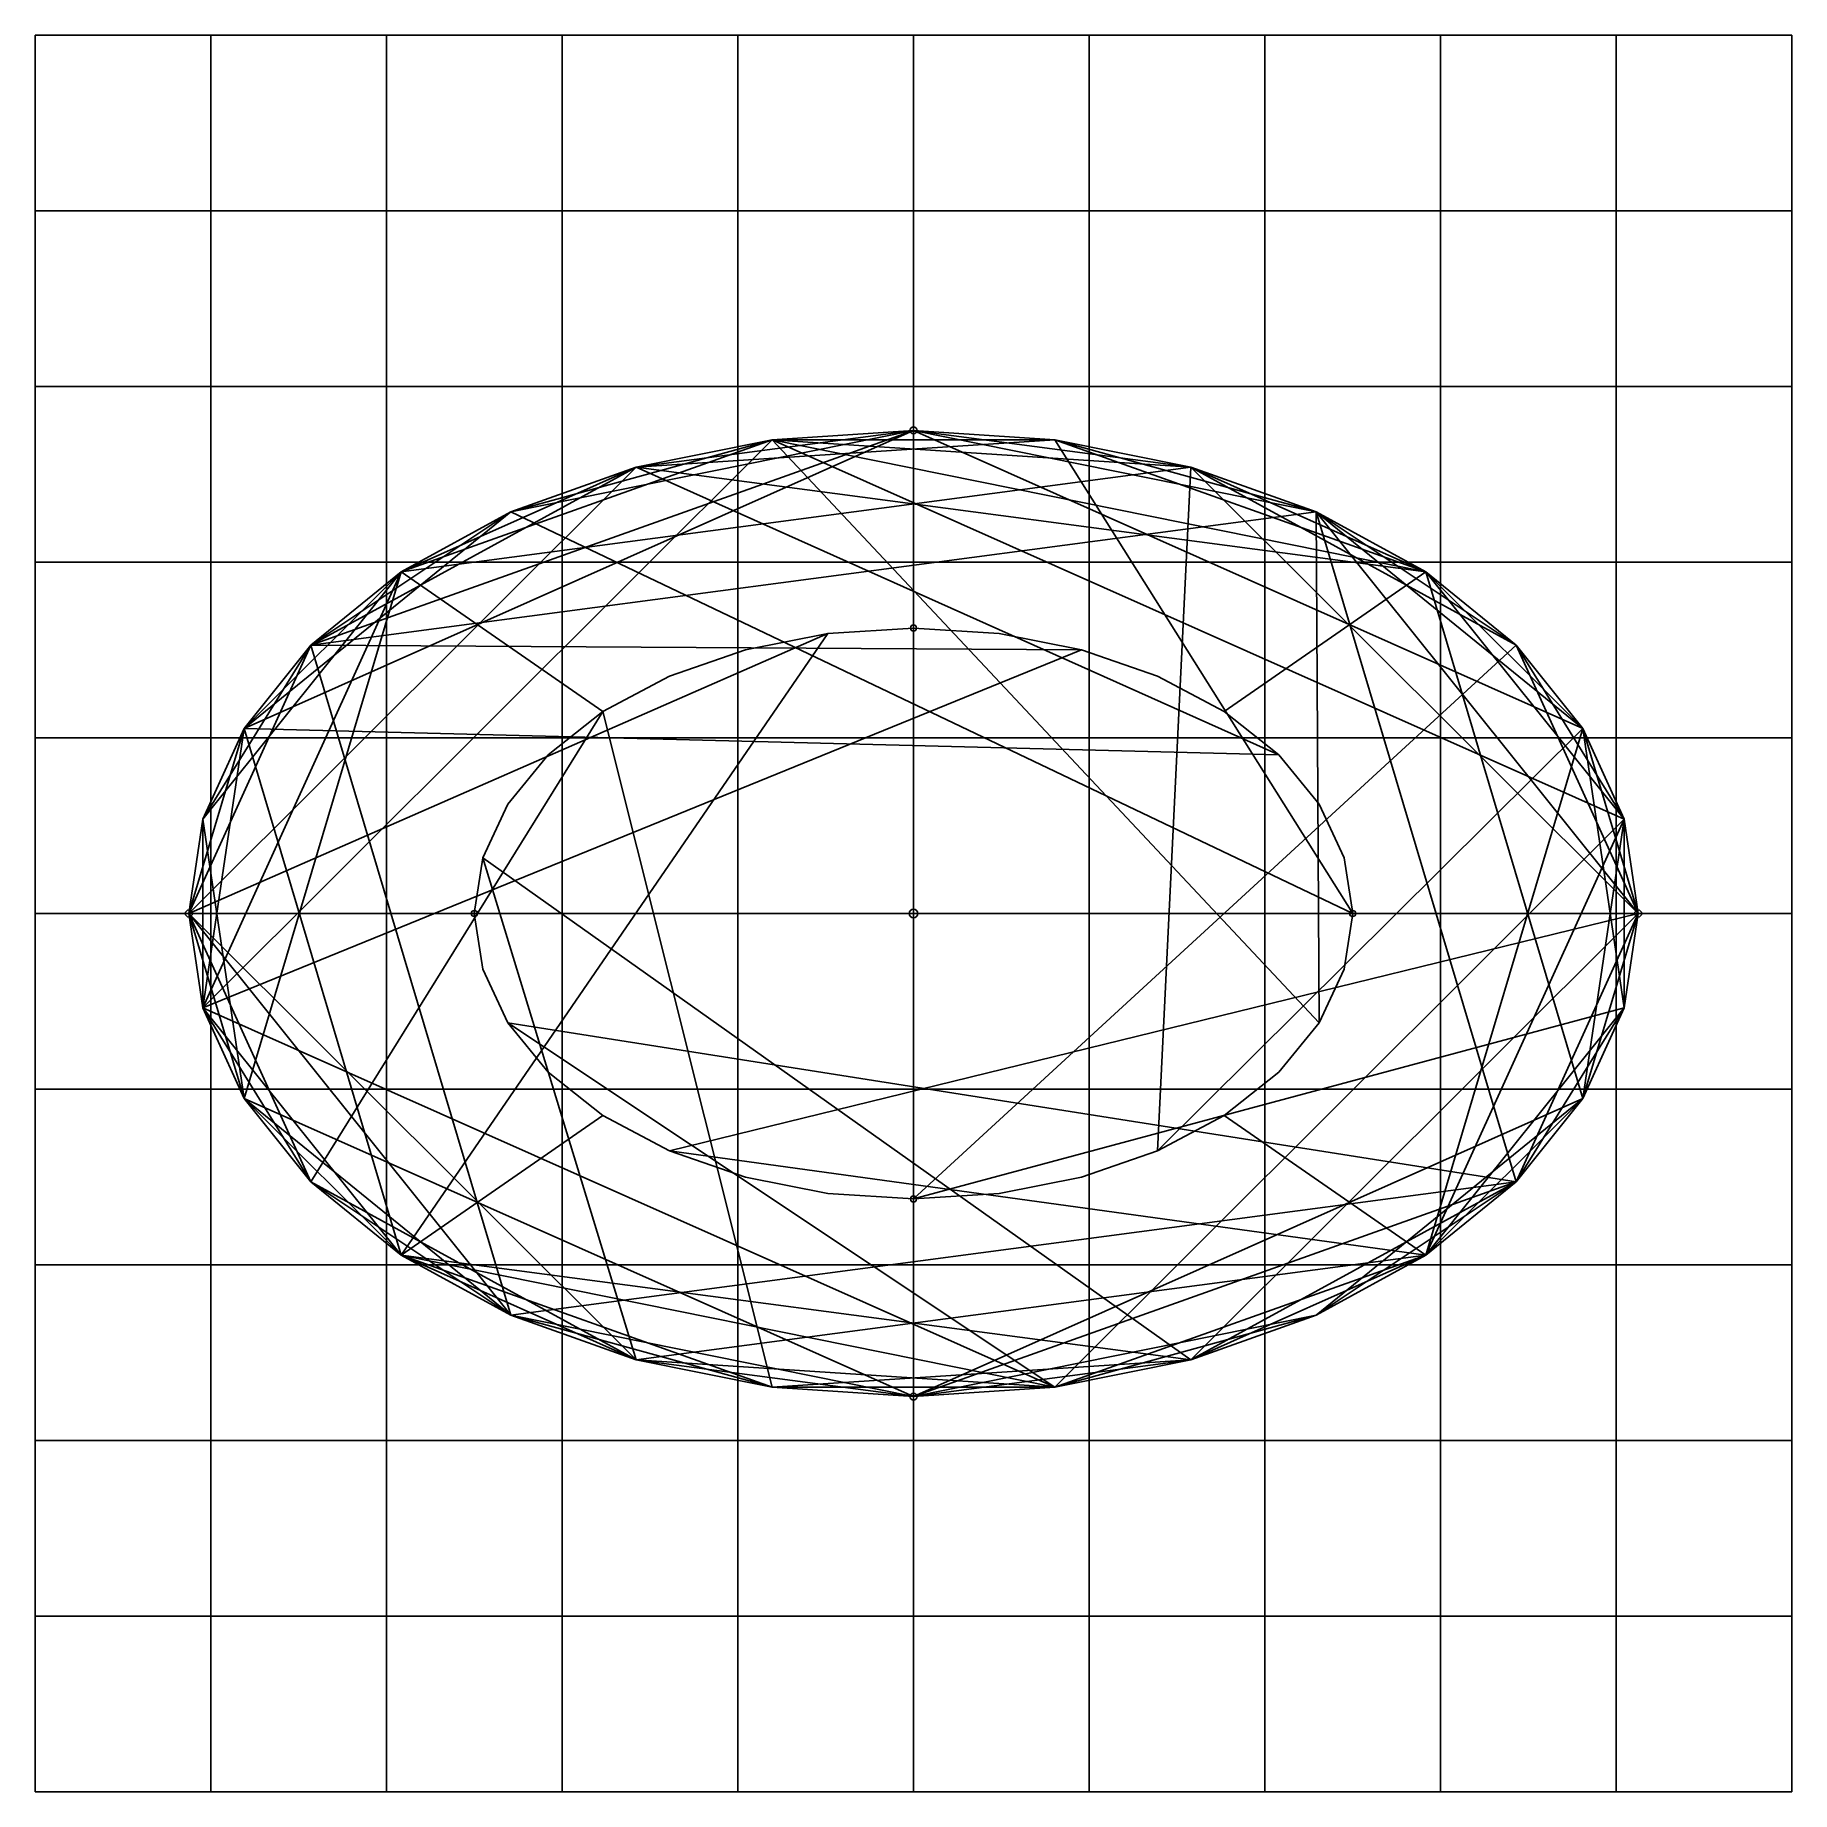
# Model space of a CAD drawing. Header units: metres. Extents: x -200000 to 200000, y -200000 to 200000.
import ezdxf

# ---------------------------------------------------------------- set-up
doc = ezdxf.new("R2010")
doc.units = ezdxf.units.M
for name, color, linetype in [('BEAMS', 7, 'Continuous'), ('BRACING', 7, 'Continuous'), ('COLUMNS', 7, 'Continuous'), ('GRIDS', 7, 'Continuous'), ('LATTICE', 7, 'Continuous'), ('MARKERS', 7, 'Continuous')]:
    doc.layers.add(name, color=color, linetype=linetype)

msp = doc.modelspace()

# ---------------------------------------------------------------- linework, layer by layer
at = {"layer": 'BEAMS'}
for p, q in [((0, 110000), (-32190, 107886)), ((0, 110000, 52500), (-32190, 107886, 64874)), ((32190, 107886), (0, 110000)), ((32190, 107886, 40126), (0, 110000, 52500)), ((0, 65000, 5000), (0, 110000)), ((-32190, 107886), (-63143, 101627)), ((-32190, 107886, 64874), (-63143, 101627, 70000)), ((63143, 101627), (32190, 107886)), ((63143, 101627, 35000), (32190, 107886, 40126)), ((-63143, 101627), (-91669, 91462)), ((-63143, 101627, 70000), (-91669, 91462, 64874)), ((91669, 91462), (63143, 101627)), ((91669, 91462, 40126), (63143, 101627, 35000)), ((-91669, 91462), (-116673, 77782)), ((-91669, 91462, 64874), (-116673, 77782, 52500)), ((116673, 77782), (91669, 91462)), ((116673, 77782, 52500), (91669, 91462, 40126)), ((-116673, 77782), (-137192, 61113)), ((-116673, 77782, 52500), (-137192, 61113, 40126)), ((-70711, 45962, 5000), (-116673, 77782)), ((70711, 45962, 5000), (116673, 77782)), ((137192, 61113), (116673, 77782)), ((137192, 61113, 64874), (116673, 77782, 52500)), ((0, 65000, 5000), (-19509, 63751, 5000)), ((0, 65000, 30000), (-19509, 63751, 30000)), ((19509, 63751, 5000), (0, 65000, 5000)), ((19509, 63751, 30000), (0, 65000, 30000)), ((-137192, 61113), (-152440, 42095)), ((-137192, 61113, 40126), (-152440, 42095, 35000)), ((-38268, 60052, 5000), (-55557, 54046, 5000)), ((-38268, 60052, 30000), (-55557, 54046, 30000)), ((-19509, 63751, 5000), (-38268, 60052, 5000)), ((-19509, 63751, 30000), (-38268, 60052, 30000)), ((38268, 60052, 5000), (19509, 63751, 5000)), ((38268, 60052, 30000), (19509, 63751, 30000)), ((55557, 54046, 5000), (38268, 60052, 5000)), ((55557, 54046, 30000), (38268, 60052, 30000)), ((152440, 42095), (137192, 61113)), ((152440, 42095, 70000), (137192, 61113, 64874)), ((-55557, 54046, 5000), (-70711, 45962, 5000)), ((-55557, 54046, 30000), (-70711, 45962, 30000)), ((70711, 45962, 5000), (55557, 54046, 5000)), ((70711, 45962, 30000), (55557, 54046, 30000)), ((-70711, 45962, 5000), (-83147, 36112, 5000)), ((-70711, 45962, 30000), (-83147, 36112, 30000)), ((83147, 36112, 5000), (70711, 45962, 5000)), ((83147, 36112, 30000), (70711, 45962, 30000)), ((-152440, 42095), (-161830, 21460)), ((-152440, 42095, 35000), (-161830, 21460, 40126)), ((161830, 21460), (152440, 42095)), ((161830, 21460, 64874), (152440, 42095, 70000)), ((-83147, 36112, 5000), (-92388, 24874, 5000)), ((-83147, 36112, 30000), (-92388, 24874, 30000)), ((92388, 24874, 5000), (83147, 36112, 5000)), ((92388, 24874, 30000), (83147, 36112, 30000)), ((-92388, 24874, 5000), (-98079, 12681, 5000)), ((-92388, 24874, 30000), (-98079, 12681, 30000)), ((98079, 12681, 5000), (92388, 24874, 5000)), ((98079, 12681, 30000), (92388, 24874, 30000)), ((-161830, 21460), (-165000, 0)), ((-161830, 21460, 40126), (-165000, 0, 52500)), ((165000, 0), (161830, 21460)), ((165000, 0, 52500), (161830, 21460, 64874)), ((-98079, 12681, 5000), (-100000, 0, 5000)), ((-98079, 12681, 30000), (-100000, 0, 30000)), ((100000, 0, 5000), (98079, 12681, 5000)), ((100000, 0, 30000), (98079, 12681, 30000)), ((-165000, 0), (-161830, -21460)), ((-165000, 0, 52500), (-161830, -21460, 64874)), ((-100000, 0, 5000), (-165000, 0)), ((-100000, 0, 5000), (-98079, -12681, 5000)), ((-100000, 0, 30000), (-98079, -12681, 30000)), ((98079, -12681, 5000), (100000, 0, 5000)), ((98079, -12681, 30000), (100000, 0, 30000)), ((100000, 0, 5000), (165000, 0)), ((161830, -21460), (165000, 0)), ((161830, -21460, 40126), (165000, 0, 52500)), ((-98079, -12681, 5000), (-92388, -24874, 5000)), ((-98079, -12681, 30000), (-92388, -24874, 30000)), ((92388, -24874, 5000), (98079, -12681, 5000)), ((92388, -24874, 30000), (98079, -12681, 30000)), ((-161830, -21460), (-152440, -42095)), ((-161830, -21460, 64874), (-152440, -42095, 70000)), ((152440, -42095), (161830, -21460)), ((152440, -42095, 35000), (161830, -21460, 40126)), ((-92388, -24874, 5000), (-83147, -36112, 5000)), ((-92388, -24874, 30000), (-83147, -36112, 30000)), ((83147, -36112, 5000), (92388, -24874, 5000)), ((83147, -36112, 30000), (92388, -24874, 30000)), ((-83147, -36112, 5000), (-70711, -45962, 5000)), ((-83147, -36112, 30000), (-70711, -45962, 30000)), ((70711, -45962, 5000), (83147, -36112, 5000)), ((70711, -45962, 30000), (83147, -36112, 30000)), ((-152440, -42095), (-137192, -61113)), ((-152440, -42095, 70000), (-137192, -61113, 64874)), ((137192, -61113), (152440, -42095)), ((137192, -61113, 40126), (152440, -42095, 35000)), ((-70711, -45962, 5000), (-116673, -77782)), ((-70711, -45962, 5000), (-55557, -54046, 5000)), ((-70711, -45962, 30000), (-55557, -54046, 30000)), ((55557, -54046, 5000), (70711, -45962, 5000)), ((55557, -54046, 30000), (70711, -45962, 30000)), ((70711, -45962, 5000), (116673, -77782)), ((-55557, -54046, 5000), (-38268, -60052, 5000)), ((-55557, -54046, 30000), (-38268, -60052, 30000)), ((38268, -60052, 5000), (55557, -54046, 5000)), ((38268, -60052, 30000), (55557, -54046, 30000)), ((-137192, -61113), (-116673, -77782)), ((-137192, -61113, 64874), (-116673, -77782, 52500)), ((-38268, -60052, 5000), (-19509, -63751, 5000)), ((-38268, -60052, 30000), (-19509, -63751, 30000)), ((-19509, -63751, 5000), (0, -65000, 5000)), ((-19509, -63751, 30000), (0, -65000, 30000)), ((0, -65000, 5000), (19509, -63751, 5000)), ((0, -65000, 30000), (19509, -63751, 30000)), ((19509, -63751, 5000), (38268, -60052, 5000)), ((19509, -63751, 30000), (38268, -60052, 30000)), ((116673, -77782), (137192, -61113)), ((116673, -77782, 52500), (137192, -61113, 40126)), ((0, -65000, 5000), (0, -110000)), ((-116673, -77782), (-91669, -91462)), ((-116673, -77782, 52500), (-91669, -91462, 40126)), ((91669, -91462), (116673, -77782)), ((91669, -91462, 64874), (116673, -77782, 52500)), ((-91669, -91462), (-63143, -101627)), ((-91669, -91462, 40126), (-63143, -101627, 35000)), ((63143, -101627), (91669, -91462)), ((63143, -101627, 70000), (91669, -91462, 64874)), ((-63143, -101627), (-32190, -107886)), ((-63143, -101627, 35000), (-32190, -107886, 40126)), ((32190, -107886), (63143, -101627)), ((32190, -107886, 64874), (63143, -101627, 70000)), ((-32190, -107886), (0, -110000)), ((-32190, -107886, 40126), (0, -110000, 52500)), ((0, -110000), (32190, -107886)), ((0, -110000, 52500), (32190, -107886, 64874))]:
    msp.add_line(p, q, dxfattribs=at)
at = {"layer": 'BRACING'}
for p, q in [((0, 65000, 30000), (0, 110000, 52500)), ((-70711, 45962, 30000), (-116673, 77782, 52500)), ((70711, 45962, 30000), (116673, 77782, 52500)), ((-100000, 0, 30000), (-165000, 0, 52500)), ((100000, 0, 30000), (165000, 0, 52500)), ((-70711, -45962, 30000), (-116673, -77782, 52500)), ((70711, -45962, 30000), (116673, -77782, 52500)), ((0, -65000, 30000), (0, -110000, 52500))]:
    msp.add_line(p, q, dxfattribs=at)
at = {"layer": 'COLUMNS'}
for p, q in [((0, 110000), (0, 110000, 52500)), ((-32190, 107886), (-32190, 107886, 64874)), ((32190, 107886), (32190, 107886, 40126)), ((-63143, 101627), (-63143, 101627, 70000)), ((63143, 101627), (63143, 101627, 35000)), ((-91669, 91462), (-91669, 91462, 64874)), ((91669, 91462), (91669, 91462, 40126)), ((-116673, 77782), (-116673, 77782, 52500)), ((116673, 77782), (116673, 77782, 52500)), ((0, 65000, 5000), (0, 65000, 30000)), ((-137192, 61113), (-137192, 61113, 40126)), ((-38268, 60052, 5000), (-38268, 60052, 30000)), ((38268, 60052, 5000), (38268, 60052, 30000)), ((137192, 61113), (137192, 61113, 64874)), ((-70711, 45962, 5000), (-70711, 45962, 30000)), ((70711, 45962, 5000), (70711, 45962, 30000)), ((-152440, 42095), (-152440, 42095, 35000)), ((152440, 42095), (152440, 42095, 70000)), ((-92388, 24874, 5000), (-92388, 24874, 30000)), ((92388, 24874, 5000), (92388, 24874, 30000)), ((-161830, 21460), (-161830, 21460, 40126)), ((161830, 21460), (161830, 21460, 64874)), ((-165000, 0), (-165000, 0, 52500)), ((-100000, 0, 5000), (-100000, 0, 30000)), ((100000, 0, 5000), (100000, 0, 30000)), ((165000, 0), (165000, 0, 52500)), ((-161830, -21460), (-161830, -21460, 64874)), ((161830, -21460), (161830, -21460, 40126)), ((-92388, -24874, 5000), (-92388, -24874, 30000)), ((92388, -24874, 5000), (92388, -24874, 30000)), ((-152440, -42095), (-152440, -42095, 70000)), ((152440, -42095), (152440, -42095, 35000)), ((-70711, -45962, 5000), (-70711, -45962, 30000)), ((70711, -45962, 5000), (70711, -45962, 30000)), ((-137192, -61113), (-137192, -61113, 64874)), ((-38268, -60052, 5000), (-38268, -60052, 30000)), ((38268, -60052, 5000), (38268, -60052, 30000)), ((137192, -61113), (137192, -61113, 40126)), ((0, -65000, 5000), (0, -65000, 30000)), ((-116673, -77782), (-116673, -77782, 52500)), ((116673, -77782), (116673, -77782, 52500)), ((-91669, -91462), (-91669, -91462, 40126)), ((91669, -91462), (91669, -91462, 64874)), ((-63143, -101627), (-63143, -101627, 35000)), ((63143, -101627), (63143, -101627, 70000)), ((-32190, -107886), (-32190, -107886, 40126)), ((32190, -107886), (32190, -107886, 64874)), ((0, -110000), (0, -110000, 52500))]:
    msp.add_line(p, q, dxfattribs=at)
at = {"layer": 'GRIDS'}
for p, q in [((-200000, -200000), (-200000, 200000)), ((-200000, 200000), (200000, 200000)), ((-160000, -200000), (-160000, 200000)), ((-120000, -200000), (-120000, 200000)), ((-80000, -200000), (-80000, 200000)), ((-40000, -200000), (-40000, 200000)), ((0, -200000), (0, 200000)), ((40000, -200000), (40000, 200000)), ((80000, -200000), (80000, 200000)), ((120000, -200000), (120000, 200000)), ((160000, -200000), (160000, 200000)), ((200000, -200000), (200000, 200000)), ((-200000, 160000), (200000, 160000)), ((-200000, 120000), (200000, 120000)), ((-200000, 80000), (200000, 80000)), ((-200000, 40000), (200000, 40000)), ((-200000, 0), (200000, 0)), ((-200000, -40000), (200000, -40000)), ((-200000, -80000), (200000, -80000)), ((-200000, -120000), (200000, -120000)), ((-200000, -160000), (200000, -160000)), ((-200000, -200000), (200000, -200000))]:
    msp.add_line(p, q, dxfattribs=at)
at = {"layer": 'LATTICE'}
for p, q in [((0, 110000, 26250), (-152440, 42095, 35000)), ((0, 110000, 26250), (-152440, 42095)), ((-137192, 61113, 40126), (0, 110000)), ((0, 110000), (-91669, 91462, 64874)), ((-63143, 101627), (0, 110000, 52500)), ((91669, 91462), (0, 110000, 52500)), ((0, 110000), (63143, 101627, 35000)), ((152440, 42095, 35000), (0, 110000, 52500)), ((152440, 42095, 35000), (0, 110000)), ((-32190, 107886), (-161830, -21460, 64874)), ((-32190, 107886), (-116673, 77782, 52500)), ((-91669, 91462), (-32190, 107886, 64874)), ((32190, 107886), (-63143, 101627, 70000)), ((63143, 101627), (-32190, 107886, 64874)), ((-32190, 107886), (32190, 107886, 40126)), ((92388, -24874, 5000), (-32190, 107886, 64874)), ((161830, 21460), (-32190, 107886, 64874)), ((-32190, 107886, 64874), (116673, 77782)), ((116673, 77782), (32190, 107886, 40126)), ((32190, 107886), (91669, 91462, 40126)), ((100000, 0, 30000), (32190, 107886, 40126)), ((-63143, 101627, 35000), (-165000, 0, 52500)), ((-63143, 101627, 35000), (-165000, 0)), ((-63143, 101627), (-137192, 61113, 40126)), ((-116673, 77782), (-63143, 101627, 70000)), ((63143, 101627, 17500), (-116673, 77782, 52500)), ((63143, 101627, 17500), (-116673, 77782)), ((116673, 77782, 26250), (-63143, 101627, 70000)), ((116673, 77782, 26250), (-63143, 101627)), ((83147, 36112, 30000), (-63143, 101627, 70000)), ((55557, -54046, 5000), (63143, 101627, 35000)), ((137192, 61113), (63143, 101627, 35000)), ((63143, 101627), (116673, 77782, 52500)), ((165000, 0, 26250), (63143, 101627, 35000)), ((165000, 0, 26250), (63143, 101627)), ((-91669, 91462), (-152440, 42095, 35000)), ((-137192, 61113), (-91669, 91462, 64874)), ((91669, 91462), (-137192, 61113, 40126)), ((100000, 0, 5000), (-91669, 91462, 64874)), ((152440, 42095), (91669, 91462, 40126)), ((91669, 91462), (137192, 61113, 64874)), ((92388, -24874, 30000), (91669, 91462, 40126)), ((91669, 91462, 40126), (165000, 0)), ((137192, -61113), (91669, 91462, 40126)), ((-116673, 77782), (-161830, 21460, 40126)), ((-161830, -21460, 64874), (-116673, 77782)), ((-152440, 42095), (-116673, 77782, 52500)), ((-116673, 77782, 26250), (-152440, -42095, 70000)), ((-116673, 77782, 26250), (-152440, -42095)), ((161830, 21460), (116673, 77782, 52500)), ((116673, 77782), (152440, 42095, 70000)), ((152440, -42095, 17500), (116673, 77782, 52500)), ((152440, -42095, 17500), (116673, 77782)), ((-19509, 63751, 30000), (-165000, 0, 52500)), ((-137192, 61113), (-165000, 0, 52500)), ((-161830, 21460), (-137192, 61113, 40126)), ((38268, 60052, 5000), (-161830, -21460, 64874)), ((38268, 60052, 30000), (-137192, 61113, 40126)), ((-137192, 61113), (-91669, -91462, 40126)), ((-19509, 63751, 5000), (-116673, -77782, 52500)), ((0, -65000, 5000), (137192, 61113, 64874)), ((165000, 0), (137192, 61113, 64874)), ((137192, 61113), (161830, 21460, 64874)), ((-70711, 45962, 30000), (-137192, -61113, 64874)), ((-70711, 45962, 5000), (-32190, -107886, 40126)), ((-165000, 0), (-152440, 42095, 35000)), ((-152440, 42095), (-161830, -21460, 64874)), ((-152440, 42095, 17500), (-116673, -77782, 52500)), ((-152440, 42095, 17500), (-116673, -77782)), ((83147, 36112, 5000), (-152440, 42095, 35000)), ((55557, -54046, 30000), (152440, 42095, 70000)), ((116673, -77782, 26250), (152440, 42095, 70000)), ((116673, -77782, 26250), (152440, 42095)), ((152440, 42095), (165000, 0, 52500)), ((161830, -21460), (152440, 42095, 70000)), ((-161830, 21460), (-152440, -42095, 70000)), ((-161830, -21460), (-161830, 21460, 40126)), ((32190, -107886), (161830, 21460, 64874)), ((161830, 21460, 64874), (116673, -77782)), ((152440, -42095), (161830, 21460, 64874)), ((161830, 21460), (161830, -21460, 40126)), ((-98079, 12681, 30000), (-63143, -101627, 35000)), ((-98079, 12681, 5000), (63143, -101627, 70000)), ((-165000, 0), (-137192, -61113, 64874)), ((-152440, -42095), (-165000, 0, 52500)), ((-165000, 0, 26250), (-63143, -101627, 35000)), ((-165000, 0, 26250), (-63143, -101627)), ((-91669, -91462, 40126), (-165000, 0)), ((-55557, -54046, 5000), (165000, 0, 52500)), ((63143, -101627, 35000), (165000, 0, 52500)), ((63143, -101627, 35000), (165000, 0)), ((137192, -61113), (165000, 0, 52500)), ((165000, 0), (152440, -42095, 35000)), ((-161830, -21460), (-116673, -77782, 52500)), ((-137192, -61113), (-161830, -21460, 64874)), ((-161830, -21460), (32190, -107886, 64874)), ((0, -65000, 30000), (161830, -21460, 40126)), ((116673, -77782), (161830, -21460, 40126)), ((161830, -21460), (137192, -61113, 40126)), ((-92388, -24874, 30000), (32190, -107886, 64874)), ((-92388, -24874, 5000), (137192, -61113, 40126)), ((-152440, -42095), (-91669, -91462, 40126)), ((-116673, -77782), (-152440, -42095, 70000)), ((-152440, -42095, 35000), (0, -110000, 52500)), ((-152440, -42095, 35000), (0, -110000)), ((0, -110000, 26250), (152440, -42095, 35000)), ((0, -110000, 26250), (152440, -42095)), ((91669, -91462), (152440, -42095, 35000)), ((152440, -42095), (116673, -77782, 52500)), ((-55557, -54046, 30000), (116673, -77782, 52500)), ((-137192, -61113), (-63143, -101627, 35000)), ((-91669, -91462), (-137192, -61113, 64874)), ((-91669, -91462), (137192, -61113, 40126)), ((137192, -61113, 40126), (0, -110000)), ((63143, -101627), (137192, -61113, 40126)), ((137192, -61113), (91669, -91462, 64874)), ((-116673, -77782), (-32190, -107886, 40126)), ((-63143, -101627), (-116673, -77782, 52500)), ((-116673, -77782, 26250), (63143, -101627, 70000)), ((-116673, -77782, 26250), (63143, -101627)), ((32190, -107886, 64874), (-116673, -77782)), ((-63143, -101627, 17500), (116673, -77782, 52500)), ((-63143, -101627, 17500), (116673, -77782)), ((32190, -107886), (116673, -77782, 52500)), ((116673, -77782), (63143, -101627, 70000)), ((-91669, -91462), (0, -110000, 52500)), ((-32190, -107886), (-91669, -91462, 40126)), ((0, -110000), (91669, -91462, 64874)), ((91669, -91462), (32190, -107886, 64874)), ((-63143, -101627), (32190, -107886, 64874)), ((0, -110000), (-63143, -101627, 35000)), ((-32190, -107886), (63143, -101627, 70000)), ((63143, -101627), (0, -110000, 52500)), ((32190, -107886), (-32190, -107886, 40126))]:
    msp.add_line(p, q, dxfattribs=at)
at = {"layer": 'MARKERS', "color": 2}
for centre in [(0, 110000), (-165000, 0), (165000, 0), (0, -110000)]:
    msp.add_circle(centre, 800, dxfattribs=at)
at = {"layer": 'MARKERS', "color": 3}
for centre in [(0, 110000, 52500), (-165000, 0, 52500), (165000, 0, 52500), (0, -110000, 52500)]:
    msp.add_circle(centre, 800, dxfattribs=at)
at = {"layer": 'MARKERS', "color": 4}
for centre in [(0, 65000, 5000), (-100000, 0, 5000), (100000, 0, 5000), (0, -65000, 5000)]:
    msp.add_circle(centre, 700, dxfattribs=at)
at = {"layer": 'MARKERS', "color": 5}
for centre in [(0, 65000, 30000), (-100000, 0, 30000), (100000, 0, 30000), (0, -65000, 30000)]:
    msp.add_circle(centre, 700, dxfattribs=at)
at = {"layer": 'MARKERS', "color": 1}
msp.add_circle((0, 0), 1000, dxfattribs=at)
at = {"layer": 'MARKERS', "color": 6}
msp.add_circle((0, 0, 70000), 1000, dxfattribs=at)

doc.saveas('drawing.dxf')
